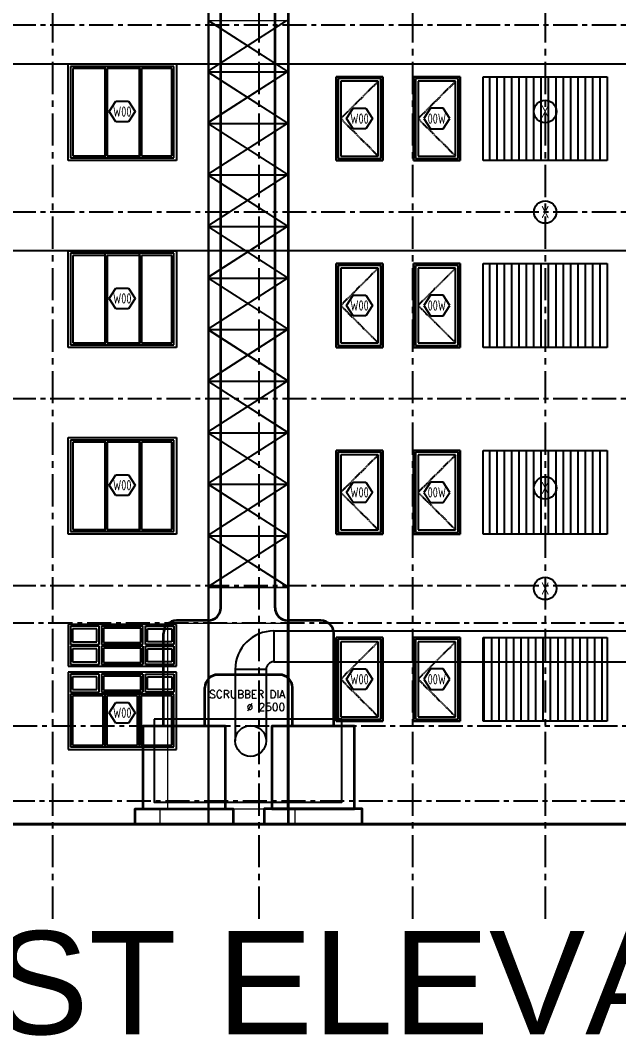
# Model space of a CAD drawing. Header units: millimetres. Extents: x -661525 to 498941, y 282148 to 1359693.
# Drawn here: x -272465 to -260865, y 710235 to 729933 of the extents above; entities that cross this region are included whole.
import ezdxf
from ezdxf.enums import TextEntityAlignment as Align

# ---------------------------------------------------------------- set-up
doc = ezdxf.new("R2010")
doc.units = ezdxf.units.MM
doc.header["$LTSCALE"] = 2.5
doc.linetypes.add('CENTER', pattern=[2, 1.25, -0.25, 0.25, -0.25])
doc.linetypes.add('DASHED', pattern=[0.75, 0.5, -0.25])
doc.layers.get('0').update_dxf_attribs({"linetype": 'CONTINUOUS'})
doc.layers.get('DEFPOINTS').update_dxf_attribs({"linetype": 'CONTINUOUS'})
for name, color, linetype in [('A-ANNO-DIMS-MAS-25', 11, 'CONTINUOUS'), ('A-ANNO-GRID', 5, 'CENTER'), ('A-COLS', 7, 'CONTINUOUS'), ('A-ELEV', 8, 'CONTINUOUS'), ('A-ELEV-HEVY', 2, 'CONTINUOUS'), ('A-ELEV-MEDM', 34, 'CONTINUOUS'), ('A-ELEV-THIN', 8, 'CONTINUOUS'), ('nmd-ex. duct', 30, 'CONTINUOUS'), ('v-ex. duct', 30, 'CONTINUOUS')]:
    doc.layers.add(name, color=color, linetype=linetype)
doc.layers.add('DRAFTING', color=6, linetype='CONTINUOUS', lineweight=5)
doc.layers.add('VPORT', color=7, linetype='CONTINUOUS', plot=False)
doc.styles.add('ARIAL', font='arial.ttf')
doc.styles.add('ISOCP', font='isocp.shx', dxfattribs={"width": 0.8})
doc.styles.add('ROMANS', font='romans.shx', dxfattribs={"height": 125})

msp = doc.modelspace()

# ---------------------------------------------------------------- linework, layer by layer
at = {"color": 252}
for p, q in [((-270739.6, 728162.8), (-270613.3, 728362.8)), ((-270613.3, 728362.8), (-270366, 728362.8)), ((-270366, 728362.8), (-270239.6, 728162.8)), ((-266139.9, 728025.8), (-266013.5, 728225.8)), ((-266013.5, 728225.8), (-265766.2, 728225.8)), ((-265766.2, 728225.8), (-265639.9, 728025.8)), ((-264512.9, 728225.8), (-264639.3, 728025.8)), ((-264265.7, 728225.8), (-264512.9, 728225.8)), ((-264139.3, 728025.8), (-264265.7, 728225.8)), ((-270613.3, 727962.8), (-270739.6, 728162.8)), ((-270239.6, 728162.8), (-270366, 727962.8)), ((-270366, 727962.8), (-270613.3, 727962.8)), ((-266013.5, 727825.8), (-266139.9, 728025.8)), ((-265639.9, 728025.8), (-265766.2, 727825.8)), ((-264639.3, 728025.8), (-264512.9, 727825.8)), ((-264265.7, 727825.8), (-264139.3, 728025.8)), ((-265766.2, 727825.8), (-266013.5, 727825.8)), ((-264512.9, 727825.8), (-264265.7, 727825.8)), ((-270739.6, 724537.8), (-270613.3, 724737.8)), ((-270613.3, 724737.8), (-270366, 724737.8)), ((-270366, 724737.8), (-270239.6, 724537.8)), ((-270613.3, 724337.8), (-270739.6, 724537.8)), ((-270239.6, 724537.8), (-270366, 724337.8)), ((-266139.9, 724400.8), (-266013.5, 724600.8)), ((-266013.5, 724600.8), (-265766.2, 724600.8)), ((-265766.2, 724600.8), (-265639.9, 724400.8)), ((-264512.9, 724600.8), (-264639.3, 724400.8)), ((-264265.7, 724600.8), (-264512.9, 724600.8)), ((-264139.3, 724400.8), (-264265.7, 724600.8)), ((-270366, 724337.8), (-270613.3, 724337.8)), ((-266013.5, 724200.8), (-266139.9, 724400.8)), ((-265639.9, 724400.8), (-265766.2, 724200.8)), ((-264639.3, 724400.8), (-264512.9, 724200.8)), ((-264265.7, 724200.8), (-264139.3, 724400.8)), ((-265766.2, 724200.8), (-266013.5, 724200.8)), ((-264512.9, 724200.8), (-264265.7, 724200.8)), ((-270739.8, 720915.1), (-270613.5, 721115.1)), ((-270613.5, 721115.1), (-270366.2, 721115.1)), ((-270366.2, 721115.1), (-270239.8, 720915.1)), ((-266139.9, 720775.8), (-266013.5, 720975.8)), ((-266013.5, 720975.8), (-265766.2, 720975.8)), ((-265766.2, 720975.8), (-265639.9, 720775.8)), ((-264512.9, 720975.8), (-264639.3, 720775.8)), ((-264265.7, 720975.8), (-264512.9, 720975.8)), ((-264139.3, 720775.8), (-264265.7, 720975.8)), ((-270613.5, 720715.1), (-270739.8, 720915.1)), ((-270239.8, 720915.1), (-270366.2, 720715.1)), ((-266013.5, 720575.8), (-266139.9, 720775.8)), ((-265639.9, 720775.8), (-265766.2, 720575.8)), ((-264639.3, 720775.8), (-264512.9, 720575.8)), ((-264265.7, 720575.8), (-264139.3, 720775.8)), ((-270366.2, 720715.1), (-270613.5, 720715.1)), ((-265766.2, 720575.8), (-266013.5, 720575.8)), ((-264512.9, 720575.8), (-264265.7, 720575.8)), ((-266139.9, 717150.8), (-266013.5, 717350.8)), ((-266013.5, 717350.8), (-265766.2, 717350.8)), ((-265766.2, 717350.8), (-265639.9, 717150.8)), ((-264512.9, 717350.8), (-264639.3, 717150.8)), ((-264265.7, 717350.8), (-264512.9, 717350.8)), ((-264139.3, 717150.8), (-264265.7, 717350.8)), ((-266013.5, 716950.8), (-266139.9, 717150.8)), ((-265639.9, 717150.8), (-265766.2, 716950.8)), ((-264639.3, 717150.8), (-264512.9, 716950.8)), ((-264265.7, 716950.8), (-264139.3, 717150.8)), ((-265766.2, 716950.8), (-266013.5, 716950.8)), ((-264512.9, 716950.8), (-264265.7, 716950.8)), ((-270739.7, 716500.3), (-270613.3, 716700.3)), ((-270613.3, 716700.3), (-270366, 716700.3)), ((-270366, 716700.3), (-270239.7, 716500.3)), ((-270613.3, 716300.3), (-270739.7, 716500.3)), ((-270239.7, 716500.3), (-270366, 716300.3)), ((-270366, 716300.3), (-270613.3, 716300.3))]:
    msp.add_line(p, q, dxfattribs=at)
at = {"color": 252, "linetype": 'Continuous'}
for centre, start_param, end_param in [((-262289.7, 728164), 3.1413167, 9.424502), ((-262289.7, 726213.3), 3.1413167, 9.424502), ((-262289.7, 720861.7), 3.1409123, 9.4240976), ((-262289.7, 718911.1), 3.1409123, 9.4240976)]:
    msp.add_ellipse(centre, major_axis=(217, 0.1), ratio=1, start_param=start_param, end_param=end_param, dxfattribs=at)
at = {"layer": 'A-ANNO-DIMS-MAS-25', "lineweight": 35}
for p, q in [((-267527.2, 718538.3), (-267527.2, 747238.3)), ((-268827.2, 718288.3), (-269437.7, 718288.3)), ((-266637.7, 718288.3), (-267277.2, 718288.3)), ((-269687.7, 716238.3), (-269687.7, 718038.3)), ((-266387.7, 716238.3), (-266387.7, 718038.3)), ((-267437.7, 717238.3), (-268637.7, 717238.3)), ((-268887.7, 716238.3), (-268887.7, 716988.3)), ((-267187.7, 716238.3), (-267187.7, 716988.3))]:
    msp.add_line(p, q, dxfattribs=at)
at = {"layer": 'A-ANNO-DIMS-MAS-25', "color": 0, "lineweight": 40}
msp.add_line((-308137.8, 714338.3), (-223207.9, 714338.3), dxfattribs=at)
at = {"layer": 'A-ANNO-DIMS-MAS-25', "lineweight": 35}
msp.add_lwpolyline([(-268577.2, 718538.3), (-268577.2, 747238.3)], dxfattribs=at)
at = {"layer": 'A-ANNO-DIMS-MAS-25', "lineweight": 5}
for points in [[(-269606.5, 714639.6), (-269606.5, 718238.3), (-267292.1, 718238.3), (-267292.1, 714638.3)], [(-269756.5, 714338.3), (-269756.5, 714638.3), (-267142.1, 714638.3), (-267142.1, 714338.3)]]:
    msp.add_lwpolyline(points, dxfattribs=at)
at = {"layer": 'A-ANNO-DIMS-MAS-25', "lineweight": 35}
for points in [[(-268487.7, 716238.3), (-270087.7, 716238.3), (-270087.7, 714638.3), (-268487.7, 714638.3)], [(-265987.7, 716238.3), (-267587.7, 716238.3), (-267587.7, 714638.3), (-265987.7, 714638.3)], [(-268337.7, 714338.3), (-270237.7, 714338.3), (-270237.7, 714638.3), (-268337.7, 714638.3)], [(-267737.7, 714338.3), (-265837.7, 714338.3), (-265837.7, 714638.3), (-267737.7, 714638.3)]]:
    msp.add_lwpolyline(points, close=True, dxfattribs=at)
for centre, start, end in [((-268827.2, 718538.3), 270, 0), ((-267277.2, 718538.3), 180, 270), ((-269437.7, 718038.3), 90, 180), ((-266637.7, 718038.3), 0, 90), ((-268637.7, 716988.3), 90, 180), ((-267437.7, 716988.3), 0, 90)]:
    msp.add_arc(centre, 250, start, end, dxfattribs=at)
at = {"layer": 'A-ANNO-GRID', "color": 252, "ltscale": 200}
for p, q in [((-271839.7, 751127.9), (-271839.7, 712400.6)), ((-267839.7, 751127.9), (-267839.7, 712400.6)), ((-264864.7, 751127.9), (-264864.7, 712400.6)), ((-262289.7, 751127.9), (-262289.7, 712400.6))]:
    msp.add_line(p, q, dxfattribs=at)
at = {"layer": 'A-ANNO-GRID', "color": 252, "ltscale": 150}
for p, q in [((-222664.7, 729838.3), (-303725.9, 729838.3)), ((-222664.7, 726213.3), (-303725.9, 726213.3)), ((-222664.7, 722588.3), (-303725.9, 722588.3)), ((-222664.7, 718963.3), (-303725.9, 718963.3)), ((-222703.5, 718238.3), (-306025.5, 718238.3)), ((-222637.9, 716238.3), (-305964.7, 716238.3)), ((-222684.2, 714788.3), (-302128.1, 714788.3))]:
    msp.add_line(p, q, dxfattribs=at)
at = {"layer": 'A-ANNO-GRID', "color": 253, "ltscale": 150}
msp.add_line((-220259.7, 714338.3), (-305168.1, 714338.3), dxfattribs=at)
at = {"layer": 'A-COLS', "color": 252}
for p, q in [((-263489.4, 716338.3), (-263489.4, 717963.3)), ((-263489.4, 717963.3), (-261089.4, 717963.3)), ((-261089.4, 717963.3), (-261089.7, 716338.3)), ((-261089.7, 716338.3), (-263489.4, 716338.3))]:
    msp.add_line(p, q, dxfattribs=at)
at = {"layer": 'A-ELEV', "color": 252}
for p, q in [((-263489.7, 723588.3), (-263489.7, 725213.3)), ((-263489.7, 725213.3), (-261089.7, 725213.3)), ((-261089.7, 725213.3), (-261089.7, 723588.3)), ((-261089.7, 723588.3), (-263489.7, 723588.3)), ((-263490, 719963.3), (-263490, 721588.3)), ((-263490, 721588.3), (-261090, 721588.3)), ((-261090, 721588.3), (-261090, 719963.3)), ((-261090, 719963.3), (-263490, 719963.3))]:
    msp.add_line(p, q, dxfattribs=at)
at = {"layer": 'A-ELEV-HEVY', "color": 252}
for p, q in [((-279539.7, 729088.3), (-266339.7, 729088.3)), ((-266339.7, 729088.3), (-266339.7, 729088.3)), ((-266339.7, 729088.3), (-258239.7, 729088.3))]:
    msp.add_line(p, q, dxfattribs=at)
at = {"layer": 'A-ELEV-MEDM', "color": 252}
for p, q in [((-279539.7, 729088.3), (-266339.7, 729088.3)), ((-271539.4, 727213.3), (-271539.4, 729088.3)), ((-271539.4, 729088.3), (-269439.6, 729088.3)), ((-269439.6, 729088.3), (-269439.6, 727213.3)), ((-265439.7, 728838.3), (-266339.7, 728838.3)), ((-266339.7, 728838.3), (-266339.7, 727213.3)), ((-265439.7, 727213.3), (-265439.7, 728838.3)), ((-264839.4, 728838.3), (-263939.4, 728838.3)), ((-264839.4, 727213.3), (-264839.4, 728838.3)), ((-263939.4, 728838.3), (-263939.4, 727213.3)), ((-263489.7, 727213.3), (-263489.7, 728838.3)), ((-263489.7, 728838.3), (-261089.7, 728838.3)), ((-261089.7, 728838.3), (-261089.7, 727213.3)), ((-269439.6, 727213.3), (-271539.4, 727213.3)), ((-266339.7, 727213.3), (-265439.7, 727213.3)), ((-263939.4, 727213.3), (-264839.4, 727213.3)), ((-261089.7, 727213.3), (-263489.7, 727213.3)), ((-266339.7, 725463.3), (-279539.7, 725463.3)), ((-233039.7, 725463.3), (-266339.7, 725463.3))]:
    msp.add_line(p, q, dxfattribs=at)
at = {"layer": 'A-ELEV-THIN', "color": 252}
for p, q in [((-270822.9, 729038.3), (-271489.6, 729038.3)), ((-271489.6, 729038.3), (-271489.6, 727263.3)), ((-270156.3, 729038.3), (-270822.9, 729038.3)), ((-270822.9, 729038.3), (-270822.9, 727263.3)), ((-270822.9, 727263.3), (-270822.9, 729038.3)), ((-270156.3, 727263.3), (-270156.3, 729038.3)), ((-269489.7, 729038.3), (-270156.3, 729038.3)), ((-270156.3, 729038.3), (-270156.3, 727263.3)), ((-269489.7, 727263.3), (-269489.7, 729038.3)), ((-270822.9, 728998.3), (-271449.6, 728998.3)), ((-271449.6, 728998.3), (-271449.6, 727303.3)), ((-270156.3, 728998.3), (-270782.9, 728998.3)), ((-270782.9, 728998.3), (-270782.9, 727303.3)), ((-269529.7, 728998.3), (-270116.3, 728998.3)), ((-270116.3, 728998.3), (-270116.3, 727303.3)), ((-269529.7, 727303.3), (-269529.7, 728998.3)), ((-266339.7, 728838.3), (-265439.7, 728838.3)), ((-266339.7, 727213.3), (-266339.7, 728838.3)), ((-265439.7, 728838.3), (-266339.7, 728838.3)), ((-266339.7, 728838.3), (-266339.7, 727213.3)), ((-265439.7, 728838.3), (-265439.7, 727213.3)), ((-265439.7, 727213.3), (-265439.7, 728838.3)), ((-264839.4, 728838.3), (-263939.4, 728838.3)), ((-264839.4, 727213.3), (-264839.4, 728838.3)), ((-263939.4, 728838.3), (-264839.4, 728838.3)), ((-264839.4, 728838.3), (-264839.4, 727213.3)), ((-263939.4, 728838.3), (-263939.4, 727213.3)), ((-263939.4, 727213.3), (-263939.4, 728838.3)), ((-263365.1, 727213.3), (-263365.1, 728838.3)), ((-263222.3, 727213.3), (-263222.3, 728838.3)), ((-263079.4, 727213.3), (-263079.4, 728838.3)), ((-262936.5, 727213.3), (-262936.5, 728838.3)), ((-262793.6, 727213.3), (-262793.6, 728838.3)), ((-262650.8, 727213.3), (-262650.8, 728838.3)), ((-262507.9, 727213.3), (-262507.9, 728838.3)), ((-262365, 727213.3), (-262365, 728838.3)), ((-262222.1, 727213.3), (-262222.1, 728838.3)), ((-262079.3, 727213.3), (-262079.3, 728838.3)), ((-261936.4, 727213.3), (-261936.4, 728838.3)), ((-261793.5, 727213.3), (-261793.5, 728838.3)), ((-261650.6, 727213.3), (-261650.6, 728838.3)), ((-261507.8, 727213.3), (-261507.8, 728838.3)), ((-261364.9, 727213.3), (-261364.9, 728838.3)), ((-261222, 727213.3), (-261222, 728838.3)), ((-265475.7, 728802.3), (-266303.7, 728802.3)), ((-266303.7, 728802.3), (-266303.7, 727249.3)), ((-265525.7, 728752.3), (-266253.7, 728752.3)), ((-266253.7, 728752.3), (-266253.7, 727299.3)), ((-265525.7, 727299.3), (-265525.7, 728752.3)), ((-265475.7, 727249.3), (-265475.7, 728802.3)), ((-263975.4, 728802.3), (-264803.4, 728802.3)), ((-264803.4, 728802.3), (-264803.4, 727249.3)), ((-264025.4, 728752.3), (-264753.4, 728752.3)), ((-264753.4, 728752.3), (-264753.4, 727299.3)), ((-264025.4, 727299.3), (-264025.4, 728752.3)), ((-263975.4, 727249.3), (-263975.4, 728802.3)), ((-271489.6, 727263.3), (-270822.9, 727263.3)), ((-271449.6, 727303.3), (-270822.9, 727303.3)), ((-270822.9, 727263.3), (-270156.3, 727263.3)), ((-270782.9, 727303.3), (-270156.3, 727303.3)), ((-270156.3, 727263.3), (-269489.7, 727263.3)), ((-270116.3, 727303.3), (-269529.7, 727303.3)), ((-266303.7, 727249.3), (-265475.7, 727249.3)), ((-266253.7, 727299.3), (-265525.7, 727299.3)), ((-264803.4, 727249.3), (-263975.4, 727249.3)), ((-264753.4, 727299.3), (-264025.4, 727299.3)), ((-265439.7, 727213.3), (-266339.7, 727213.3)), ((-266339.7, 727213.3), (-265439.7, 727213.3)), ((-263939.4, 727213.3), (-264839.4, 727213.3)), ((-264839.4, 727213.3), (-263939.4, 727213.3)), ((-270822.9, 725413.3), (-271489.6, 725413.3)), ((-271489.6, 725413.3), (-271489.6, 723638.3)), ((-270822.9, 725373.3), (-271449.6, 725373.3)), ((-271449.6, 725373.3), (-271449.6, 723678.3)), ((-270156.3, 725413.3), (-270822.9, 725413.3)), ((-270822.9, 725413.3), (-270822.9, 723638.3)), ((-270822.9, 723638.3), (-270822.9, 725413.3)), ((-270156.3, 725373.3), (-270782.9, 725373.3)), ((-270782.9, 725373.3), (-270782.9, 723678.3)), ((-270156.3, 723638.3), (-270156.3, 725413.3)), ((-269489.7, 725413.3), (-270156.3, 725413.3)), ((-270156.3, 725413.3), (-270156.3, 723638.3)), ((-269529.7, 725373.3), (-270116.3, 725373.3)), ((-270116.3, 725373.3), (-270116.3, 723678.3)), ((-269529.7, 723678.3), (-269529.7, 725373.3)), ((-269489.7, 723638.3), (-269489.7, 725413.3)), ((-266339.7, 725213.3), (-265439.7, 725213.3)), ((-266339.7, 723588.3), (-266339.7, 725213.3)), ((-265439.7, 725213.3), (-266339.7, 725213.3)), ((-266339.7, 725213.3), (-266339.7, 723588.3)), ((-265475.7, 725177.3), (-266303.7, 725177.3)), ((-266303.7, 725177.3), (-266303.7, 723624.3)), ((-265525.7, 725127.3), (-266253.7, 725127.3)), ((-266253.7, 725127.3), (-266253.7, 723674.3)), ((-265525.7, 723674.3), (-265525.7, 725127.3)), ((-265475.7, 723624.3), (-265475.7, 725177.3)), ((-265439.7, 725213.3), (-265439.7, 723588.3)), ((-265439.7, 723588.3), (-265439.7, 725213.3)), ((-264839.4, 725213.3), (-263939.4, 725213.3)), ((-264839.4, 723588.3), (-264839.4, 725213.3)), ((-263939.4, 725213.3), (-264839.4, 725213.3)), ((-264839.4, 725213.3), (-264839.4, 723588.3)), ((-263975.4, 725177.3), (-264803.4, 725177.3)), ((-264803.4, 725177.3), (-264803.4, 723624.3)), ((-264025.4, 725127.3), (-264753.4, 725127.3)), ((-264753.4, 725127.3), (-264753.4, 723674.3)), ((-264025.4, 723674.3), (-264025.4, 725127.3)), ((-263975.4, 723624.3), (-263975.4, 725177.3)), ((-263939.4, 725213.3), (-263939.4, 723588.3)), ((-263939.4, 723588.3), (-263939.4, 725213.3)), ((-263365.1, 723588.3), (-263365.1, 725213.3)), ((-263222.3, 723588.3), (-263222.3, 725213.3)), ((-263079.4, 723588.3), (-263079.4, 725213.3)), ((-262936.5, 723588.3), (-262936.5, 725213.3)), ((-262793.6, 723588.3), (-262793.6, 725213.3)), ((-262650.8, 723588.3), (-262650.8, 725213.3)), ((-262507.9, 723588.3), (-262507.9, 725213.3)), ((-262365, 723588.3), (-262365, 725213.3)), ((-262222.1, 723588.3), (-262222.1, 725213.3)), ((-262079.3, 723588.3), (-262079.3, 725213.3)), ((-261936.4, 723588.3), (-261936.4, 725213.3)), ((-261793.5, 723588.3), (-261793.5, 725213.3)), ((-261650.6, 723588.3), (-261650.6, 725213.3)), ((-261507.8, 723588.3), (-261507.8, 725213.3)), ((-261364.9, 723588.3), (-261364.9, 725213.3)), ((-261222, 723588.3), (-261222, 725213.3)), ((-271489.6, 723638.3), (-270822.9, 723638.3)), ((-271449.6, 723678.3), (-270822.9, 723678.3)), ((-270822.9, 723638.3), (-270156.3, 723638.3)), ((-270782.9, 723678.3), (-270156.3, 723678.3)), ((-270156.3, 723638.3), (-269489.7, 723638.3)), ((-270116.3, 723678.3), (-269529.7, 723678.3)), ((-265439.7, 723588.3), (-266339.7, 723588.3)), ((-266339.7, 723588.3), (-265439.7, 723588.3)), ((-266303.7, 723624.3), (-265475.7, 723624.3)), ((-266253.7, 723674.3), (-265525.7, 723674.3)), ((-263939.4, 723588.3), (-264839.4, 723588.3)), ((-264839.4, 723588.3), (-263939.4, 723588.3)), ((-264803.4, 723624.3), (-263975.4, 723624.3)), ((-264753.4, 723674.3), (-264025.4, 723674.3)), ((-270822.9, 721790.6), (-271489.6, 721790.6)), ((-271489.6, 721790.6), (-271489.6, 720015.6)), ((-270822.9, 721750.6), (-271449.6, 721750.6)), ((-271449.6, 721750.6), (-271449.6, 720055.6)), ((-270156.3, 721790.6), (-270822.9, 721790.6)), ((-270822.9, 721790.6), (-270822.9, 720015.6)), ((-270822.9, 720015.6), (-270822.9, 721790.6)), ((-270156.3, 721750.6), (-270782.9, 721750.6)), ((-270782.9, 721750.6), (-270782.9, 720055.6)), ((-270156.3, 720015.6), (-270156.3, 721790.6)), ((-269489.7, 721790.6), (-270156.3, 721790.6)), ((-270156.3, 721790.6), (-270156.3, 720015.6)), ((-269529.7, 721750.6), (-270116.3, 721750.6)), ((-270116.3, 721750.6), (-270116.3, 720055.6)), ((-269529.7, 720055.6), (-269529.7, 721750.6)), ((-269489.7, 720015.6), (-269489.7, 721790.6)), ((-266339.7, 721588.3), (-265439.7, 721588.3)), ((-266339.7, 719963.3), (-266339.7, 721588.3)), ((-265439.7, 721588.3), (-266339.7, 721588.3)), ((-266339.7, 721588.3), (-266339.7, 719963.3)), ((-265475.7, 721552.3), (-266303.7, 721552.3)), ((-266303.7, 721552.3), (-266303.7, 719999.3)), ((-265475.7, 719999.3), (-265475.7, 721552.3)), ((-265439.7, 721588.3), (-265439.7, 719963.3)), ((-265439.7, 719963.3), (-265439.7, 721588.3)), ((-264839.4, 721588.3), (-263939.4, 721588.3)), ((-264839.4, 719963.3), (-264839.4, 721588.3)), ((-263939.4, 721588.3), (-264839.4, 721588.3)), ((-264839.4, 721588.3), (-264839.4, 719963.3)), ((-263975.4, 721552.3), (-264803.4, 721552.3)), ((-264803.4, 721552.3), (-264803.4, 719999.3)), ((-263975.4, 719999.3), (-263975.4, 721552.3)), ((-263939.4, 721588.3), (-263939.4, 719963.3)), ((-263939.4, 719963.3), (-263939.4, 721588.3)), ((-263365.4, 719963.3), (-263365.4, 721588.3)), ((-263222.6, 719963.3), (-263222.6, 721588.3)), ((-263079.7, 719963.3), (-263079.7, 721588.3)), ((-262936.8, 719963.3), (-262936.8, 721588.3)), ((-262793.9, 719963.3), (-262793.9, 721588.3)), ((-262651.1, 719963.3), (-262651.1, 721588.3)), ((-262508.2, 719963.3), (-262508.2, 721588.3)), ((-262365.3, 719963.3), (-262365.3, 721588.3)), ((-262222.4, 719963.3), (-262222.4, 721588.3)), ((-262079.6, 719963.3), (-262079.6, 721588.3)), ((-261936.7, 719963.3), (-261936.7, 721588.3)), ((-261793.8, 719963.3), (-261793.8, 721588.3)), ((-261650.9, 719963.3), (-261650.9, 721588.3)), ((-261508.1, 719963.3), (-261508.1, 721588.3)), ((-261365.2, 719963.3), (-261365.2, 721588.3)), ((-261222.3, 719963.3), (-261222.3, 721588.3)), ((-265525.7, 721502.3), (-266253.7, 721502.3)), ((-266253.7, 721502.3), (-266253.7, 720049.3)), ((-265525.7, 720049.3), (-265525.7, 721502.3)), ((-264025.4, 721502.3), (-264753.4, 721502.3)), ((-264753.4, 721502.3), (-264753.4, 720049.3)), ((-264025.4, 720049.3), (-264025.4, 721502.3)), ((-271489.6, 720015.6), (-270822.9, 720015.6)), ((-271449.6, 720055.6), (-270822.9, 720055.6)), ((-270822.9, 720015.6), (-270156.3, 720015.6)), ((-270782.9, 720055.6), (-270156.3, 720055.6)), ((-270156.3, 720015.6), (-269489.7, 720015.6)), ((-270116.3, 720055.6), (-269529.7, 720055.6)), ((-265439.7, 719963.3), (-266339.7, 719963.3)), ((-266339.7, 719963.3), (-265439.7, 719963.3)), ((-266303.7, 719999.3), (-265475.7, 719999.3)), ((-266253.7, 720049.3), (-265525.7, 720049.3)), ((-263939.4, 719963.3), (-264839.4, 719963.3)), ((-264839.4, 719963.3), (-263939.4, 719963.3)), ((-264803.4, 719999.3), (-263975.4, 719999.3)), ((-264753.4, 720049.3), (-264025.4, 720049.3)), ((-269439.7, 718213.3), (-271539.7, 718213.3)), ((-271539.7, 718213.3), (-271539.7, 717401.3)), ((-269439.7, 717401.3), (-269439.7, 718213.3)), ((-270939.7, 718177.3), (-271489.7, 718177.3)), ((-271489.7, 718177.3), (-271489.7, 717827.3)), ((-270978.7, 718127.3), (-271453.7, 718127.3)), ((-271453.7, 718127.3), (-271453.7, 717877.3)), ((-270978.7, 717877.3), (-270978.7, 718127.3)), ((-270939.7, 717827.3), (-270939.7, 718177.3)), ((-270089.8, 718177.3), (-270889.7, 718177.3)), ((-270889.7, 718177.3), (-270889.7, 717827.3)), ((-270128.8, 718138.3), (-270850.7, 718138.3)), ((-270850.7, 718138.3), (-270850.7, 717866.3)), ((-270128.8, 717866.3), (-270128.8, 718138.3)), ((-270089.8, 717827.3), (-270089.8, 718177.3)), ((-270039.7, 717827.3), (-270039.7, 718177.3)), ((-270039.7, 718177.3), (-269489.7, 718177.3)), ((-270000.7, 718127.3), (-269525.7, 718127.3)), ((-270000.7, 717877.3), (-270000.7, 718127.3)), ((-269525.7, 718127.3), (-269525.7, 717877.3)), ((-269489.7, 718177.3), (-269489.7, 717827.3)), ((-271489.7, 717827.3), (-270939.7, 717827.3)), ((-270939.7, 717789.3), (-271489.7, 717789.3)), ((-271489.7, 717789.3), (-271489.7, 717439.3)), ((-271453.7, 717877.3), (-270978.7, 717877.3)), ((-270939.7, 717439.3), (-270939.7, 717789.3)), ((-270889.7, 717827.3), (-270089.8, 717827.3)), ((-270089.8, 717789.3), (-270889.7, 717789.3)), ((-270889.7, 717789.3), (-270889.7, 717439.3)), ((-270850.7, 717866.3), (-270128.8, 717866.3)), ((-270089.8, 717789.3), (-270089.8, 717439.3)), ((-270089.8, 717439.3), (-270089.8, 717789.3)), ((-269489.7, 717827.3), (-270039.7, 717827.3)), ((-270039.7, 717439.3), (-270039.7, 717789.3)), ((-270039.7, 717789.3), (-269489.7, 717789.3)), ((-269525.7, 717877.3), (-270000.7, 717877.3)), ((-269489.7, 717789.3), (-269489.7, 717439.3)), ((-266339.7, 717963.3), (-265439.7, 717963.3)), ((-266339.7, 716338.3), (-266339.7, 717963.3)), ((-265439.7, 717963.3), (-266339.7, 717963.3)), ((-266339.7, 717963.3), (-266339.7, 716338.3)), ((-265475.7, 717927.3), (-266303.7, 717927.3)), ((-266303.7, 717927.3), (-266303.7, 716374.3)), ((-265525.7, 717877.3), (-266253.7, 717877.3)), ((-266253.7, 717877.3), (-266253.7, 716424.3)), ((-265525.7, 716424.3), (-265525.7, 717877.3)), ((-265475.7, 716374.3), (-265475.7, 717927.3)), ((-265439.7, 717963.3), (-265439.7, 716338.3)), ((-265439.7, 716338.3), (-265439.7, 717963.3)), ((-264839.4, 717963.3), (-263939.4, 717963.3)), ((-264839.4, 716338.3), (-264839.4, 717963.3)), ((-263939.4, 717963.3), (-264839.4, 717963.3)), ((-264839.4, 717963.3), (-264839.4, 716338.3)), ((-263975.4, 717927.3), (-264803.4, 717927.3)), ((-264803.4, 717927.3), (-264803.4, 716374.3)), ((-264025.4, 717877.3), (-264753.4, 717877.3)), ((-264753.4, 717877.3), (-264753.4, 716424.3)), ((-264025.4, 716424.3), (-264025.4, 717877.3)), ((-263975.4, 716374.3), (-263975.4, 717927.3)), ((-263939.4, 717963.3), (-263939.4, 716338.3)), ((-263939.4, 716338.3), (-263939.4, 717963.3)), ((-263469.4, 716338.3), (-263469.4, 717963.3)), ((-263326.6, 716338.3), (-263326.6, 717963.3)), ((-263183.7, 716338.3), (-263183.7, 717963.3)), ((-263040.8, 716338.3), (-263040.8, 717963.3)), ((-262897.9, 716338.3), (-262897.9, 717963.3)), ((-262755.1, 716338.3), (-262755.1, 717963.3)), ((-262612.2, 716338.3), (-262612.2, 717963.3)), ((-262469.3, 716338.3), (-262469.3, 717963.3)), ((-262326.4, 716338.3), (-262326.4, 717963.3)), ((-262183.6, 716338.3), (-262183.6, 717963.3)), ((-262040.7, 716338.3), (-262040.7, 717963.3)), ((-261897.8, 716338.3), (-261897.8, 717963.3)), ((-261754.9, 716338.3), (-261754.9, 717963.3)), ((-261612.1, 716338.3), (-261612.1, 717963.3)), ((-261469.2, 716338.3), (-261469.2, 717963.3)), ((-261326.3, 716338.3), (-261326.3, 717963.3)), ((-261183.4, 716338.3), (-261183.4, 717963.3)), ((-270978.7, 717739.3), (-271453.7, 717739.3)), ((-271453.7, 717739.3), (-271453.7, 717489.3)), ((-270978.7, 717489.3), (-270978.7, 717739.3)), ((-270128.8, 717750.3), (-270850.7, 717750.3)), ((-270850.7, 717750.3), (-270850.7, 717478.3)), ((-270128.8, 717478.3), (-270128.8, 717750.3)), ((-270000.7, 717739.3), (-269525.7, 717739.3)), ((-270000.7, 717489.3), (-270000.7, 717739.3)), ((-269525.7, 717739.3), (-269525.7, 717489.3)), ((-271539.7, 717401.3), (-269439.7, 717401.3)), ((-271489.7, 717439.3), (-270939.7, 717439.3)), ((-271453.7, 717489.3), (-270978.7, 717489.3)), ((-270889.7, 717439.3), (-270089.8, 717439.3)), ((-270850.7, 717478.3), (-270128.8, 717478.3)), ((-269489.7, 717439.3), (-270039.7, 717439.3)), ((-269525.7, 717489.3), (-270000.7, 717489.3)), ((-269439.7, 717288.3), (-271539.7, 717288.3)), ((-271539.7, 717288.3), (-271539.7, 715788.3)), ((-270939.7, 717250.3), (-271489.7, 717250.3)), ((-271489.7, 717250.3), (-271489.7, 716900.3)), ((-270978.7, 717200.3), (-271453.7, 717200.3)), ((-271453.7, 717200.3), (-271453.7, 716950.3)), ((-270978.7, 716950.3), (-270978.7, 717200.3)), ((-270939.7, 716900.3), (-270939.7, 717250.3)), ((-270089.7, 717250.3), (-270889.7, 717250.3)), ((-270889.7, 717250.3), (-270889.7, 716900.3)), ((-270128.7, 717211.3), (-270850.7, 717211.3)), ((-270850.7, 717211.3), (-270850.7, 716939.3)), ((-270128.7, 716939.3), (-270128.7, 717211.3)), ((-270089.7, 717250.3), (-270089.7, 716900.3)), ((-270089.7, 716900.3), (-270089.7, 717250.3)), ((-270039.7, 716900.3), (-270039.7, 717250.3)), ((-270039.7, 717250.3), (-269489.7, 717250.3)), ((-270000.7, 717200.3), (-269525.7, 717200.3)), ((-270000.7, 716950.3), (-270000.7, 717200.3)), ((-269525.7, 717200.3), (-269525.7, 716950.3)), ((-269489.7, 717250.3), (-269489.7, 716900.3)), ((-269439.7, 715788.3), (-269439.7, 717288.3)), ((-271489.7, 716900.3), (-270939.7, 716900.3)), ((-270823.1, 716862.3), (-271489.7, 716862.3)), ((-271489.7, 716862.3), (-271489.7, 715838.3)), ((-271453.7, 716950.3), (-270978.7, 716950.3)), ((-270859.1, 716826.3), (-271453.7, 716826.3)), ((-271453.7, 716826.3), (-271453.7, 715874.3)), ((-270889.7, 716900.3), (-270089.7, 716900.3)), ((-270859.1, 715874.3), (-270859.1, 716826.3)), ((-270850.7, 716939.3), (-270128.7, 716939.3)), ((-270823.1, 715838.3), (-270823.1, 716862.3)), ((-270156.4, 716862.3), (-270823.1, 716862.3)), ((-270823.1, 716862.3), (-270823.1, 715838.3)), ((-270192.4, 716826.3), (-270787.1, 716826.3)), ((-270787.1, 716826.3), (-270787.1, 715874.3)), ((-270192.4, 715874.3), (-270192.4, 716826.3)), ((-270156.4, 715838.3), (-270156.4, 716862.3)), ((-269489.7, 716862.3), (-270156.4, 716862.3)), ((-270156.4, 716862.3), (-270156.4, 715838.3)), ((-269525.7, 716826.3), (-270120.4, 716826.3)), ((-270120.4, 716826.3), (-270120.4, 715874.3)), ((-269489.7, 716900.3), (-270039.7, 716900.3)), ((-269525.7, 716950.3), (-270000.7, 716950.3)), ((-269525.7, 715874.3), (-269525.7, 716826.3)), ((-269489.7, 715838.3), (-269489.7, 716862.3)), ((-266253.7, 716424.3), (-265525.7, 716424.3)), ((-264753.4, 716424.3), (-264025.4, 716424.3)), ((-265439.7, 716338.3), (-266339.7, 716338.3)), ((-266339.7, 716338.3), (-265439.7, 716338.3)), ((-266303.7, 716374.3), (-265475.7, 716374.3)), ((-263939.4, 716338.3), (-264839.4, 716338.3)), ((-264839.4, 716338.3), (-263939.4, 716338.3)), ((-264803.4, 716374.3), (-263975.4, 716374.3)), ((-271489.7, 715838.3), (-270823.1, 715838.3)), ((-271453.7, 715874.3), (-270859.1, 715874.3)), ((-270823.1, 715838.3), (-270156.4, 715838.3)), ((-270787.1, 715874.3), (-270192.4, 715874.3)), ((-270156.4, 715838.3), (-269489.7, 715838.3)), ((-270120.4, 715874.3), (-269525.7, 715874.3)), ((-271539.7, 715788.3), (-269439.7, 715788.3))]:
    msp.add_line(p, q, dxfattribs=at)
at = {"layer": 'A-ELEV-THIN', "color": 252, "linetype": 'DASHED', "ltscale": 10}
for p, q in [((-265525.7, 728752.3), (-266253.7, 728025.8)), ((-264025.4, 728752.3), (-264753.4, 728025.8)), ((-266253.7, 728025.8), (-265525.7, 727299.3)), ((-264753.4, 728025.8), (-264025.4, 727299.3)), ((-265525.7, 725127.3), (-266253.7, 724400.8)), ((-264025.4, 725127.3), (-264753.4, 724400.8)), ((-266253.7, 724400.8), (-265525.7, 723674.3)), ((-264753.4, 724400.8), (-264025.4, 723674.3)), ((-265525.7, 721502.3), (-266253.7, 720775.8)), ((-264025.4, 721502.3), (-264753.4, 720775.8)), ((-266253.7, 720775.8), (-265525.7, 720049.3)), ((-264753.4, 720775.8), (-264025.4, 720049.3)), ((-265525.7, 717877.3), (-266253.7, 717150.8)), ((-264025.4, 717877.3), (-264753.4, 717150.8)), ((-266253.7, 717150.8), (-265525.7, 716424.3)), ((-264753.4, 717150.8), (-264025.4, 716424.3))]:
    msp.add_line(p, q, dxfattribs=at)
at = {"layer": 'DEFPOINTS', "color": 252}
for p, q in [((-271539.6, 727213.3), (-271539.6, 729088.3)), ((-271539.6, 729088.3), (-269439.7, 729088.3)), ((-269439.7, 729088.3), (-269439.7, 727213.3)), ((-269439.7, 727213.3), (-271539.6, 727213.3)), ((-271539.6, 723588.3), (-271539.6, 725463.3)), ((-271539.6, 725463.3), (-269439.7, 725463.3)), ((-269439.7, 725463.3), (-269439.7, 723588.3)), ((-269439.7, 723588.3), (-271539.6, 723588.3)), ((-271539.6, 719965.6), (-271539.6, 721840.6)), ((-271539.6, 721840.6), (-269439.7, 721840.6)), ((-269439.7, 721840.6), (-269439.7, 719965.6)), ((-269439.7, 719965.6), (-271539.6, 719965.6))]:
    msp.add_line(p, q, dxfattribs=at)
at = {"layer": 'DRAFTING', "color": 253, "lineweight": 0}
for p, q in [((-268829.7, 729927.2), (-267254.4, 729927.2)), ((-267283, 729927.2), (-268807.7, 728946.9)), ((-267305.2, 729927.2), (-268807.7, 728961.2)), ((-268807.7, 729917.2), (-267286.6, 728939.2)), ((-268801, 729927.2), (-267276.4, 728946.9)), ((-268829.7, 728939.2), (-267254.4, 728939.2)), ((-268829.7, 728927.2), (-267254.4, 728927.2)), ((-267283, 728927.2), (-268807.7, 727946.9)), ((-267305.2, 728927.2), (-268807.7, 727961.2)), ((-268807.7, 728917.2), (-267286.6, 727939.2)), ((-268801, 728927.2), (-267276.4, 727946.9)), ((-268829.7, 727939.2), (-267254.4, 727939.2)), ((-268829.7, 727927.2), (-267254.4, 727927.2)), ((-267283, 727927.2), (-268807.7, 726946.9)), ((-267305.2, 727927.2), (-268807.7, 726961.2)), ((-268807.7, 727917.2), (-267286.6, 726939.2)), ((-268801, 727927.2), (-267276.4, 726946.9)), ((-268829.7, 726939.2), (-267254.4, 726939.2)), ((-268829.7, 726927.2), (-267254.4, 726927.2)), ((-267283, 726927.2), (-268807.7, 725946.9)), ((-267305.2, 726927.2), (-268807.7, 725961.2)), ((-268807.7, 726917.2), (-267286.6, 725939.2)), ((-268801, 726927.2), (-267276.4, 725946.9)), ((-268829.7, 725939.2), (-267254.4, 725939.2)), ((-268829.7, 725927.2), (-267254.4, 725927.2)), ((-267283, 725927.2), (-268807.7, 724946.9)), ((-267305.2, 725927.2), (-268807.7, 724961.2)), ((-268807.7, 725917.2), (-267286.6, 724939.2)), ((-268801, 725927.2), (-267276.4, 724946.9)), ((-268829.7, 724939.2), (-267254.4, 724939.2)), ((-268829.7, 724927.2), (-267254.4, 724927.2)), ((-267276.4, 724927.2), (-268801, 723946.9)), ((-267298.6, 724927.2), (-268801, 723961.2)), ((-268801, 724917.2), (-267279.9, 723939.2)), ((-268794.4, 724927.2), (-267269.7, 723946.9)), ((-268823, 723939.2), (-267247.7, 723939.2)), ((-268823, 723927.2), (-267247.7, 723927.2)), ((-267283, 723927.2), (-268807.7, 722946.9)), ((-267305.2, 723927.2), (-268807.7, 722961.2)), ((-268807.7, 723917.2), (-267286.6, 722939.2)), ((-267276.4, 723927.2), (-268801, 722946.9)), ((-267298.6, 723927.2), (-268801, 722961.2)), ((-268801, 723927.2), (-267276.4, 722946.9)), ((-268801, 723917.2), (-267279.9, 722939.2)), ((-268794.4, 723927.2), (-267269.7, 722946.9)), ((-268829.7, 722939.2), (-267254.4, 722939.2)), ((-268829.7, 722927.2), (-267254.4, 722927.2)), ((-268823, 722939.2), (-267247.7, 722939.2)), ((-268823, 722927.2), (-267247.7, 722927.2)), ((-267283, 722927.2), (-268807.7, 721946.9)), ((-267305.2, 722927.2), (-268807.7, 721961.2)), ((-268807.7, 722917.2), (-267286.6, 721939.2)), ((-268801, 722927.2), (-267276.4, 721946.9)), ((-268829.7, 721939.2), (-267254.4, 721939.2)), ((-268829.7, 721927.2), (-267254.4, 721927.2)), ((-267283, 721927.2), (-268807.7, 720946.9)), ((-267305.2, 721927.2), (-268807.7, 720961.2)), ((-268801, 721927.2), (-267276.4, 720946.9)), ((-268807.7, 721917.2), (-267286.6, 720939.2)), ((-268829.7, 720939.2), (-267254.4, 720939.2)), ((-268829.7, 720927.2), (-267254.4, 720927.2)), ((-267276.4, 720927.2), (-268801, 719946.9)), ((-267298.6, 720927.2), (-268801, 719961.2)), ((-268801, 720917.2), (-267279.9, 719939.2)), ((-268794.4, 720927.2), (-267269.7, 719946.9)), ((-268823, 719939.2), (-267247.7, 719939.2)), ((-268823, 719927.2), (-267247.7, 719927.2)), ((-267276.4, 719927.2), (-268801, 718946.9)), ((-267298.6, 719927.2), (-268801, 718961.2)), ((-268801, 719917.2), (-267279.9, 718939.2)), ((-268794.4, 719927.2), (-267269.7, 718946.9)), ((-268823, 718939.2), (-267247.7, 718939.2)), ((-268823, 718927.2), (-267247.7, 718927.2))]:
    msp.add_line(p, q, dxfattribs=at)
for points in [[(-267254.4, 746949.2), (-268829.7, 746949.2), (-268829.7, 714338.3), (-267254.4, 714338.3)], [(-267276.4, 746927.2), (-268807.7, 746927.2), (-268807.7, 714360.3), (-267276.4, 714360.3)]]:
    msp.add_lwpolyline(points, close=True, dxfattribs=at)
at = {"layer": 'v-ex. duct'}
for p, q in [((-267550.1, 718088.4), (-254101.7, 718088.4)), ((-267550.1, 718088.4), (-267550.1, 717488.4)), ((-267550.1, 717488.4), (-254101.7, 717488.4)), ((-268300.1, 717338.4), (-268300.1, 715953.2)), ((-267700.1, 717338.4), (-268300.1, 717338.4)), ((-267700.1, 717338.4), (-267700.1, 715953.2))]:
    msp.add_line(p, q, dxfattribs=at)
msp.add_lwpolyline([(-269870.5, 716374.3), (-269870.5, 714764), (-266233.3, 714764), (-266233.3, 716374.3)], close=True, dxfattribs=at)
msp.add_circle((-268000.1, 715953.2), 300, dxfattribs=at)
for radius in [750, 150]:
    msp.add_arc((-267550.1, 717338.4), radius, 90, 180, dxfattribs=at)

# ---------------------------------------------------------------- texts
at = {"color": 252, "style": 'ISOCP', "width": 0.8}
for p in [(-270489.6, 728162.8), (-265889.9, 728025.8), (-270489.6, 724537.8), (-265889.9, 724400.8), (-270489.8, 720915.1), (-265889.9, 720775.8), (-265889.9, 717150.8), (-270489.7, 716500.3)]:
    msp.add_attdef('W00', text='-', height=200, dxfattribs=at).set_placement(p, align=Align.MIDDLE_CENTER)
at = {"color": 252, "linetype": 'Continuous', "style": 'ISOCP', "text_generation_flag": 4, "width": 0.8}
for p in [(-262289.7, 728164), (-262289.7, 726213.3), (-262289.7, 720861.7), (-262289.7, 718911.1)]:
    msp.add_attdef('X', text='X', height=238.7, dxfattribs=at).set_placement(p, align=Align.MIDDLE_CENTER)
at = {"color": 252, "style": 'ISOCP', "text_generation_flag": 4, "width": 0.8}
for p in [(-264389.3, 728025.8), (-264389.3, 724400.8), (-264389.3, 720775.8), (-264389.3, 717150.8)]:
    msp.add_attdef('W00', text='-', height=200, rotation=180, dxfattribs=at).set_placement(p, align=Align.MIDDLE_CENTER)
at = {"layer": 'nmd-ex. duct', "insert": (-267331.3, 716935.4), "char_height": 150, "width": 3657.796, "attachment_point": 3, "style": 'ROMANS'}
msp.add_mtext('SCRUBBER DIA\\P%%C 2500', dxfattribs=at)
at = {"layer": 'VPORT', "color": 7, "style": 'ARIAL'}
msp.add_text('WEST ELEVATION', height=2000, dxfattribs=at).set_placement((-277503.5, 710263.9))

doc.saveas('drawing.dxf')
